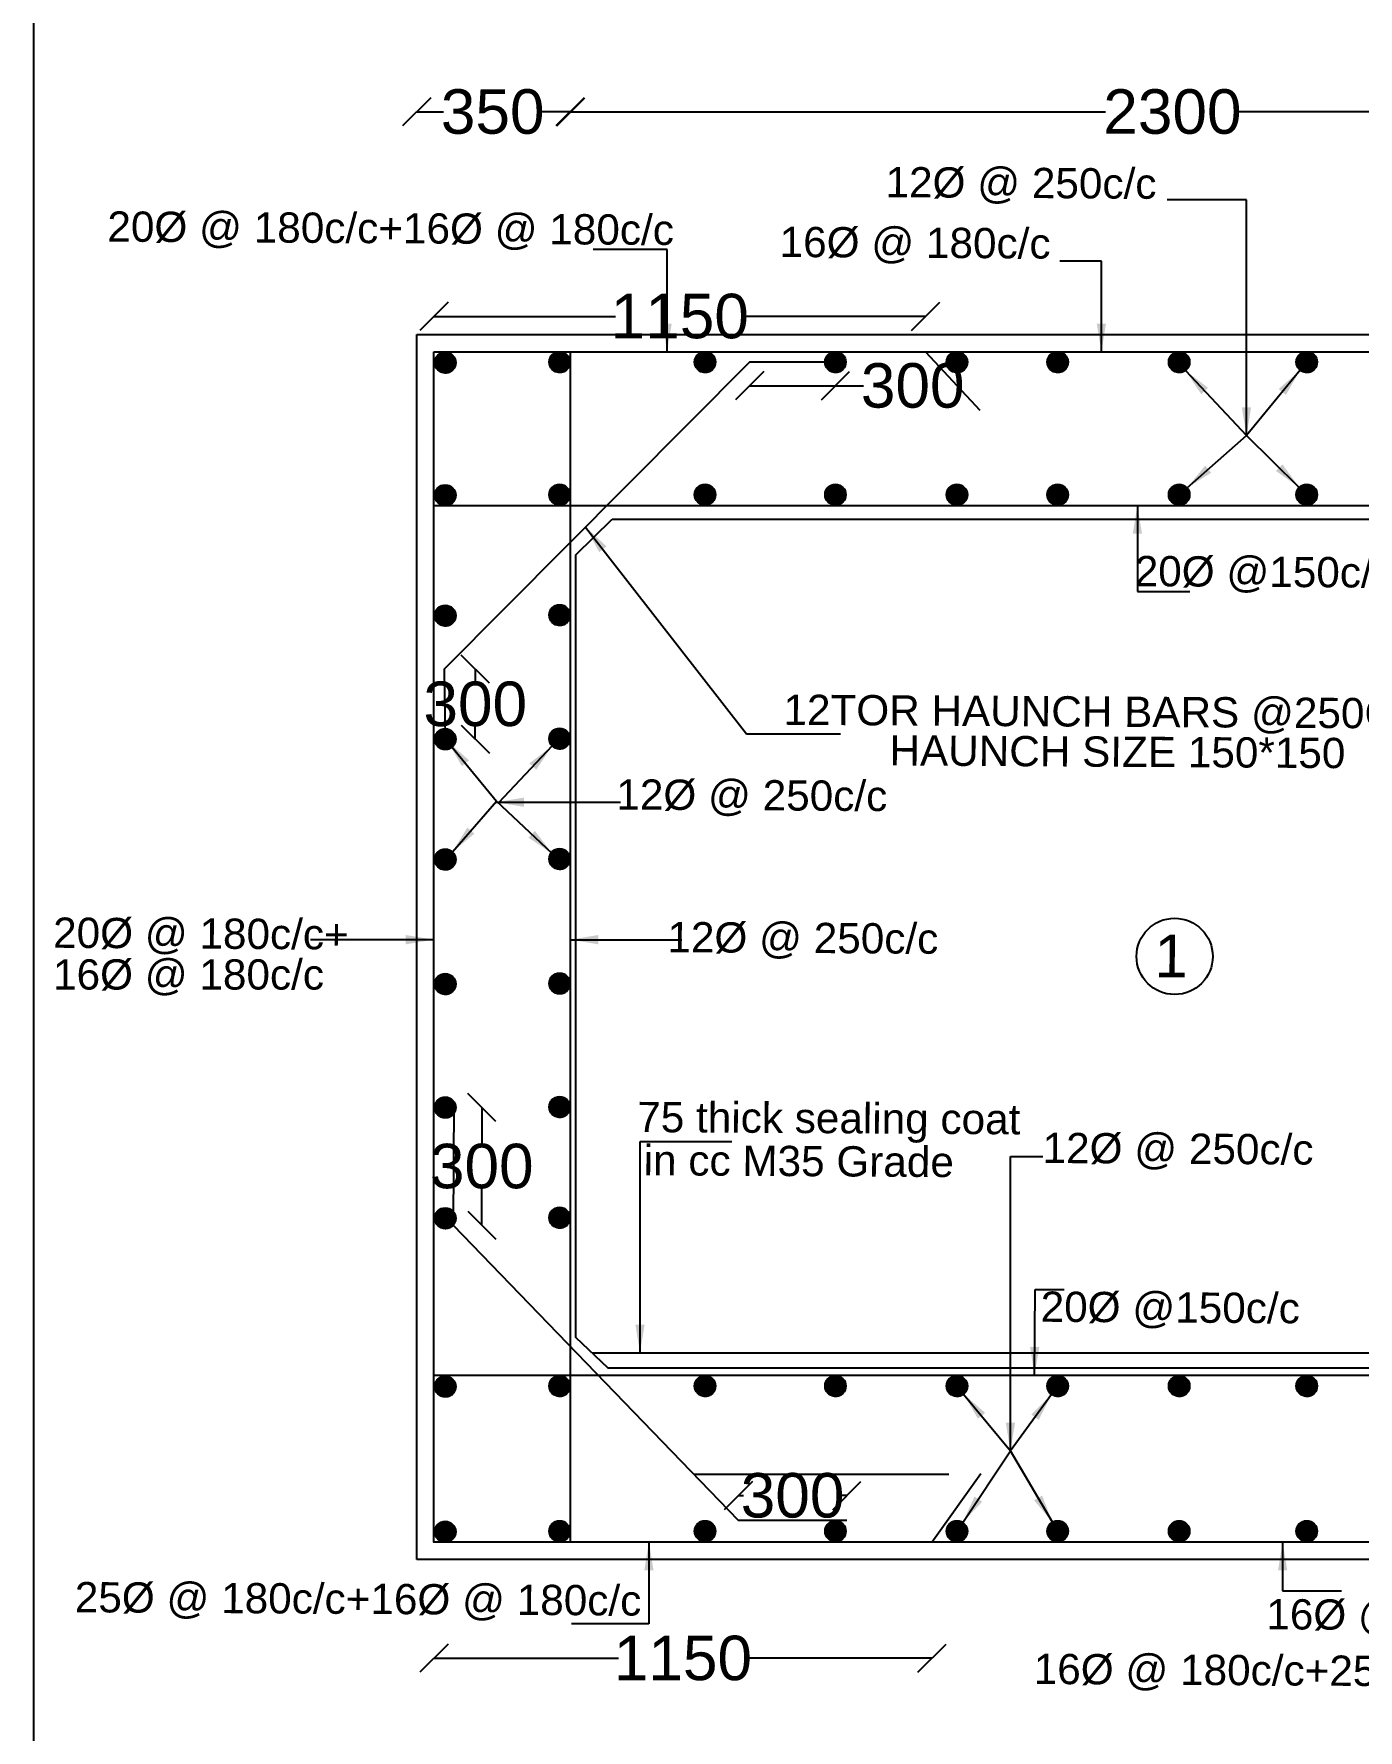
# Model space of a CAD drawing. Header units: millimetres. Extents: x 5124 to 3877021, y 2311 to 45953129.
# Drawn here: x 3853628 to 3858092, y 45940640 to 45946359 of the extents above; entities that cross this region are included whole.
import ezdxf

# ---------------------------------------------------------------- set-up
doc = ezdxf.new("R2010")
doc.units = ezdxf.units.MM
doc.header["$MEASUREMENT"] = 0
doc.layers.add('DIMENSION', color=7, linetype='Continuous')
doc.layers.add('DRAWING', color=7, linetype='Continuous')
doc.styles.get("Standard").update_dxf_attribs({"font": 'arial.ttf', "height": 150})
doc.dimstyles.get("Standard").update_dxf_attribs({"dimtxt": 200, "dimasz": 110, "dimexe": 0.18, "dimexo": 0.0625, "dimgap": 0.09, "dimtad": 0, "dimtih": 1, "dimtoh": 1, "dimdec": 0, "dimzin": 0, "dimdsep": 46, "dimtxsty": 'Standard', "dimblk": 'OBLIQUE', "dimcen": 0.09, "dimse1": 1, "dimse2": 1, "dimadec": 0, "dimazin": 0, "dimtfac": 1, "dimtdec": 0, "dimtofl": 0, "dimtmove": 0, "dimatfit": 3, "dimfxl": 1, "dimtolj": 1, "dimtzin": 0, "dimarcsym": 0})

# ---------------------------------------------------------------- blocks, each defined once
blk = doc.blocks.new('_Oblique')
at = {"color": 0, "linetype": 'ByBlock', "lineweight": -2}
blk.add_line((-0.5, -0.5), (0.5, 0.5), dxfattribs=at)
blk = doc.blocks.new('*D164')
at = {"layer": 'Defpoints', "color": 0, "transparency": 16777216}
for p in [(3856634.6, 45945406.6), (3854976.9, 45945287.4), (3856634.6, 45945287.4)]:
    blk.add_point(p, dxfattribs=at)
at = {"layer": 'DIMENSION', "color": 0, "lineweight": -2, "transparency": 16777216}
for p, q in [((3854976.9, 45945406.6), (3855589, 45945406.6)), ((3856634.6, 45945406.6), (3856022.5, 45945406.6))]:
    blk.add_line(p, q, dxfattribs=at)
at = {"layer": 'DIMENSION', "color": 0, "lineweight": -2, "transparency": 16777216, "xscale": 95, "yscale": 95, "zscale": 95, "rotation": 180}
blk.add_blockref('_Oblique', (3854976.9, 45945406.6), dxfattribs=at)
at = {"layer": 'DIMENSION', "color": 0, "lineweight": -2, "transparency": 16777216, "xscale": 95, "yscale": 95, "zscale": 95}
blk.add_blockref('_Oblique', (3856634.6, 45945406.6), dxfattribs=at)
at = {"layer": 'DIMENSION', "color": 0, "transparency": 16777216, "insert": (3855805.7, 45945406.6), "char_height": 150, "attachment_point": 5}
blk.add_mtext('\\A1;1150', dxfattribs=at)
blk = doc.blocks.new('*D116')
at = {"layer": 'Defpoints', "color": 0, "transparency": 16777216}
for p in [(3855438.3, 45946096.2), (3854918.8, 45945345.4), (3855438.3, 45945345.4)]:
    blk.add_point(p, dxfattribs=at)
at = {"layer": 'DIMENSION', "color": 0, "lineweight": -2, "transparency": 16777216}
for p, q in [((3854918.8, 45946096.2), (3855009.5, 45946096.2)), ((3855438.3, 45946096.2), (3855340.5, 45946096.2))]:
    blk.add_line(p, q, dxfattribs=at)
at = {"layer": 'DIMENSION', "color": 0, "lineweight": -2, "transparency": 16777216, "xscale": 95, "yscale": 95, "zscale": 95, "rotation": 180}
blk.add_blockref('_Oblique', (3854918.8, 45946096.2), dxfattribs=at)
at = {"layer": 'DIMENSION', "color": 0, "lineweight": -2, "transparency": 16777216, "xscale": 95, "yscale": 95, "zscale": 95}
blk.add_blockref('_Oblique', (3855438.3, 45946096.2), dxfattribs=at)
at = {"layer": 'DIMENSION', "color": 0, "transparency": 16777216, "insert": (3855175, 45946096.2), "char_height": 150, "attachment_point": 5}
blk.add_mtext('\\A1;350', dxfattribs=at)
blk = doc.blocks.new('*D126')
at = {"layer": 'Defpoints', "color": 0, "transparency": 16777216}
for p in [(3859497.3, 45946096.1), (3855435.8, 45945287.4), (3859497.3, 45945287.4)]:
    blk.add_point(p, dxfattribs=at)
at = {"layer": 'DIMENSION', "color": 0, "lineweight": -2, "transparency": 16777216}
for p, q in [((3855435.8, 45946096.1), (3857241.4, 45946096.1)), ((3859497.3, 45946096.1), (3857691.6, 45946096.1))]:
    blk.add_line(p, q, dxfattribs=at)
at = {"layer": 'DIMENSION', "color": 0, "lineweight": -2, "transparency": 16777216, "xscale": 95, "yscale": 95, "zscale": 95, "rotation": 180}
blk.add_blockref('_Oblique', (3855435.8, 45946096.1), dxfattribs=at)
at = {"layer": 'DIMENSION', "color": 0, "lineweight": -2, "transparency": 16777216, "xscale": 95, "yscale": 95, "zscale": 95}
blk.add_blockref('_Oblique', (3859497.3, 45946096.1), dxfattribs=at)
at = {"layer": 'DIMENSION', "color": 0, "transparency": 16777216, "insert": (3857466.5, 45946096.1), "char_height": 150, "attachment_point": 5}
blk.add_mtext('\\A1;2300', dxfattribs=at)
blk = doc.blocks.new('*D163')
at = {"layer": 'Defpoints', "color": 0, "transparency": 16777216}
for p in [(3856041.1, 45945252.4), (3856330.5, 45945252.4), (3856330.5, 45945172.7)]:
    blk.add_point(p, dxfattribs=at)
at = {"layer": 'DIMENSION', "color": 0, "lineweight": -2, "transparency": 16777216}
for p, q in [((3856041.1, 45945172.7), (3856330.5, 45945172.7)), ((3856330.5, 45945172.7), (3856425.5, 45945172.7))]:
    blk.add_line(p, q, dxfattribs=at)
at = {"layer": 'DIMENSION', "color": 0, "lineweight": -2, "transparency": 16777216, "xscale": 95, "yscale": 95, "zscale": 95, "rotation": 180}
blk.add_blockref('_Oblique', (3856041.1, 45945172.7), dxfattribs=at)
at = {"layer": 'DIMENSION', "color": 0, "lineweight": -2, "transparency": 16777216, "xscale": 95, "yscale": 95, "zscale": 95}
blk.add_blockref('_Oblique', (3856330.5, 45945172.7), dxfattribs=at)
at = {"layer": 'DIMENSION', "color": 0, "transparency": 16777216, "insert": (3856591, 45945172.7), "char_height": 150, "attachment_point": 5}
blk.add_mtext('\\A1;300', dxfattribs=at)
blk = doc.blocks.new('*D129')
at = {"layer": 'Defpoints', "color": 0, "transparency": 16777216}
for p in [(3855011.7, 45944217.3), (3855116.3, 45944217.3), (3855015.2, 45943981.1)]:
    blk.add_point(p, dxfattribs=at)
at = {"layer": 'DIMENSION', "color": 0, "lineweight": -2, "transparency": 16777216}
for p, q in [((3855116.3, 45944217.3), (3855116.3, 45944175.9)), ((3855116.3, 45943981.1), (3855116.3, 45944022.5))]:
    blk.add_line(p, q, dxfattribs=at)
at = {"layer": 'DIMENSION', "color": 0, "lineweight": -2, "transparency": 16777216, "xscale": 95, "yscale": 95, "zscale": 95}
for p, rotation in [((3855116.3, 45944217.3), 90), ((3855116.3, 45943981.1), 270)]:
    blk.add_blockref('_Oblique', p, dxfattribs=dict(at, rotation=rotation))
at = {"layer": 'DIMENSION', "color": 0, "transparency": 16777216, "insert": (3855116.3, 45944099.2), "char_height": 150, "attachment_point": 5}
blk.add_mtext('\\A1;300', dxfattribs=at)
blk = doc.blocks.new('*D117')
at = {"layer": 'Defpoints', "color": 0, "transparency": 16777216}
for p in [(3855050.4, 45942739.2), (3855041.6, 45942342.7), (3855138.2, 45942342.7)]:
    blk.add_point(p, dxfattribs=at)
at = {"layer": 'DIMENSION', "color": 0, "lineweight": -2, "transparency": 16777216}
for p, q in [((3855138.2, 45942739.2), (3855138.2, 45942617.6)), ((3855138.2, 45942342.7), (3855138.2, 45942464.3))]:
    blk.add_line(p, q, dxfattribs=at)
at = {"layer": 'DIMENSION', "color": 0, "lineweight": -2, "transparency": 16777216, "xscale": 95, "yscale": 95, "zscale": 95}
for p, rotation in [((3855138.2, 45942739.2), 90), ((3855138.2, 45942342.7), 270)]:
    blk.add_blockref('_Oblique', p, dxfattribs=dict(at, rotation=rotation))
at = {"layer": 'DIMENSION', "color": 0, "transparency": 16777216, "insert": (3855138.2, 45942540.9), "char_height": 150, "attachment_point": 5}
blk.add_mtext('\\A1;300', dxfattribs=at)
blk = doc.blocks.new('*D118')
at = {"layer": 'Defpoints', "color": 0, "transparency": 16777216}
for p in [(3856003.1, 45941430.8), (3856003.1, 45941347.7), (3856368.9, 45941347.7)]:
    blk.add_point(p, dxfattribs=at)
at = {"layer": 'DIMENSION', "color": 0, "lineweight": -2, "transparency": 16777216}
for p, q in [((3856003.1, 45941430.8), (3856020.5, 45941430.8)), ((3856368.9, 45941430.8), (3856351.5, 45941430.8))]:
    blk.add_line(p, q, dxfattribs=at)
at = {"layer": 'DIMENSION', "color": 0, "lineweight": -2, "transparency": 16777216, "xscale": 95, "yscale": 95, "zscale": 95, "rotation": 180}
blk.add_blockref('_Oblique', (3856003.1, 45941430.8), dxfattribs=at)
at = {"layer": 'DIMENSION', "color": 0, "lineweight": -2, "transparency": 16777216, "xscale": 95, "yscale": 95, "zscale": 95}
blk.add_blockref('_Oblique', (3856368.9, 45941430.8), dxfattribs=at)
at = {"layer": 'DIMENSION', "color": 0, "transparency": 16777216, "insert": (3856186, 45941430.8), "char_height": 150, "attachment_point": 5}
blk.add_mtext('\\A1;300', dxfattribs=at)
blk = doc.blocks.new('*D161')
at = {"layer": 'Defpoints', "color": 0, "transparency": 16777216}
for p in [(3854976.9, 45941273.9), (3856655.8, 45941273.9), (3856655.8, 45940882.5)]:
    blk.add_point(p, dxfattribs=at)
at = {"layer": 'DRAWING', "color": 0, "lineweight": -2, "transparency": 16777216}
for p, q in [((3854976.9, 45940882.5), (3855599.6, 45940882.5)), ((3856655.8, 45940882.5), (3856033.1, 45940882.5))]:
    blk.add_line(p, q, dxfattribs=at)
at = {"layer": 'DRAWING', "color": 0, "lineweight": -2, "transparency": 16777216, "xscale": 95, "yscale": 95, "zscale": 95, "rotation": 180}
blk.add_blockref('_Oblique', (3854976.9, 45940882.5), dxfattribs=at)
at = {"layer": 'DRAWING', "color": 0, "lineweight": -2, "transparency": 16777216, "xscale": 95, "yscale": 95, "zscale": 95}
blk.add_blockref('_Oblique', (3856655.8, 45940882.5), dxfattribs=at)
at = {"layer": 'DRAWING', "color": 0, "transparency": 16777216, "insert": (3855816.3, 45940882.5), "char_height": 150, "attachment_point": 5}
blk.add_mtext('\\A1;1150', dxfattribs=at)

msp = doc.modelspace()

# ---------------------------------------------------------------- hatches: boundary and pattern name
at = {"layer": 'DRAWING'}
h = msp.add_hatch(dxfattribs=at)
h.set_pattern_fill('ANSI31', color=256, scale=0.463851, style=0)
h.set_pattern_definition([(45, (2187881.17495, 24633623.30514), (-0.04099901149771, 0.04099901149771), [])])
h.paths.add_polyline_path([(3855050.4, 45945250.6, 1), (3854980.1, 45945250.6, 1)])
h = msp.add_hatch(dxfattribs=at)
h.set_pattern_fill('ANSI31', color=256, scale=0.463851, style=0)
h.set_pattern_definition([(45, (2188266.6196, 24633625.08241), (-0.04099901149771, 0.04099901149771), [])])
h.paths.add_polyline_path([(3855435.8, 45945252.4, 0.958694), (3855365.7, 45945255.3), (3855365.7, 45945249.4, 0.958694)])
h = msp.add_hatch(dxfattribs=at)
h.set_pattern_fill('ANSI31', color=256, scale=0.463851, style=0)
h.set_pattern_definition([(45, (2188756.83107, 24633625.08241), (-0.04099901149771, 0.04099901149771), [])])
h.paths.add_polyline_path([(3855926, 45945252.4, 0.958694), (3855855.9, 45945255.3), (3855855.9, 45945249.4, 0.958694)])
h = msp.add_hatch(dxfattribs=at)
h.set_pattern_fill('ANSI31', color=256, scale=0.463851, style=0)
h.set_pattern_definition([(45, (2189196.437675, 24633625.08241), (-0.04099901149771, 0.04099901149771), [])])
h.paths.add_polyline_path([(3856365.6, 45945252.4, 0.958694), (3856295.5, 45945255.3), (3856295.5, 45945249.4, 0.958694)])
h = msp.add_hatch(dxfattribs=at)
h.set_pattern_fill('ANSI31', color=256, scale=0.463851, style=0)
h.set_pattern_definition([(45, (2189606.177726, 24633625.08241), (-0.04099901149771, 0.04099901149771), [])])
h.paths.add_polyline_path([(3856775.4, 45945252.4, 0.958694), (3856705.2, 45945255.3), (3856705.2, 45945249.4, 0.958694)])
h = msp.add_hatch(dxfattribs=at)
h.set_pattern_fill('ANSI31', color=256, scale=0.463851, style=0)
h.set_pattern_definition([(45, (2189945.612436, 24633625.08241), (-0.04099901149771, 0.04099901149771), [])])
h.paths.add_polyline_path([(3857114.8, 45945252.4, 0.958694), (3857044.7, 45945255.3), (3857044.7, 45945249.4, 0.958694)])
h = msp.add_hatch(dxfattribs=at)
h.set_pattern_fill('ANSI31', color=256, scale=0.463851, style=0)
h.set_pattern_definition([(45, (2190355.352486, 24633625.08241), (-0.04099901149771, 0.04099901149771), [])])
h.paths.add_polyline_path([(3857524.6, 45945252.4, 0.958694), (3857454.4, 45945255.3), (3857454.4, 45945249.4, 0.958694)])
h = msp.add_hatch(dxfattribs=at)
h.set_pattern_fill('ANSI31', color=256, scale=0.463851, style=0)
h.set_pattern_definition([(45, (2190785.378006, 24633625.08241), (-0.04099901149771, 0.04099901149771), [])])
h.paths.add_polyline_path([(3857954.6, 45945252.4, 0.958694), (3857884.4, 45945255.3), (3857884.4, 45945249.4, 0.958694)])
h = msp.add_hatch(dxfattribs=at)
h.set_pattern_fill('ANSI31', color=256, scale=0.463851, style=0)
h.set_pattern_definition([(45, (2187881.17495, 24633176.216407), (-0.04099901149771, 0.04099901149771), [])])
h.paths.add_polyline_path([(3855050.4, 45944803.5, 1), (3854980.1, 45944803.5, 1)])
h = msp.add_hatch(dxfattribs=at)
h.set_pattern_fill('ANSI31', color=256, scale=0.463851, style=0)
h.set_pattern_definition([(45, (2188266.6196, 24633177.99368), (-0.04099901149771, 0.04099901149771), [])])
h.paths.add_polyline_path([(3855435.8, 45944805.3, 0.958694), (3855365.7, 45944808.2), (3855365.7, 45944802.3, 0.958694)])
h = msp.add_hatch(dxfattribs=at)
h.set_pattern_fill('ANSI31', color=256, scale=0.463851, style=0)
h.set_pattern_definition([(45, (2188756.83107, 24633177.99368), (-0.04099901149771, 0.04099901149771), [])])
h.paths.add_polyline_path([(3855926, 45944805.3, 0.958694), (3855855.9, 45944808.2), (3855855.9, 45944802.3, 0.958694)])
h = msp.add_hatch(dxfattribs=at)
h.set_pattern_fill('ANSI31', color=256, scale=0.463851, style=0)
h.set_pattern_definition([(45, (2189196.437675, 24633177.99368), (-0.04099901149771, 0.04099901149771), [])])
h.paths.add_polyline_path([(3856365.6, 45944805.3, 0.958694), (3856295.5, 45944808.2), (3856295.5, 45944802.3, 0.958694)])
h = msp.add_hatch(dxfattribs=at)
h.set_pattern_fill('ANSI31', color=256, scale=0.463851, style=0)
h.set_pattern_definition([(45, (2189606.177726, 24633177.99368), (-0.04099901149771, 0.04099901149771), [])])
h.paths.add_polyline_path([(3856775.4, 45944805.3, 0.958694), (3856705.2, 45944808.2), (3856705.2, 45944802.3, 0.958694)])
h = msp.add_hatch(dxfattribs=at)
h.set_pattern_fill('ANSI31', color=256, scale=0.463851, style=0)
h.set_pattern_definition([(45, (2189945.612436, 24633177.99368), (-0.04099901149771, 0.04099901149771), [])])
h.paths.add_polyline_path([(3857114.8, 45944805.3, 0.958694), (3857044.7, 45944808.2), (3857044.7, 45944802.3, 0.958694)])
h = msp.add_hatch(dxfattribs=at)
h.set_pattern_fill('ANSI31', color=256, scale=0.463851, style=0)
h.set_pattern_definition([(45, (2190355.352486, 24633177.99368), (-0.04099901149771, 0.04099901149771), [])])
h.paths.add_polyline_path([(3857524.6, 45944805.3, 0.958694), (3857454.4, 45944808.2), (3857454.4, 45944802.3, 0.958694)])
h = msp.add_hatch(dxfattribs=at)
h.set_pattern_fill('ANSI31', color=256, scale=0.463851, style=0)
h.set_pattern_definition([(45, (2190785.378006, 24633177.99368), (-0.04099901149771, 0.04099901149771), [])])
h.paths.add_polyline_path([(3857954.6, 45944805.3, 0.958694), (3857884.4, 45944808.2), (3857884.4, 45944802.3, 0.958694)])
h = msp.add_hatch(dxfattribs=at)
h.set_pattern_fill('ANSI31', color=256, scale=0.463851, style=0)
h.set_pattern_definition([(45, (2187881.17495, 24632770.35486), (-0.04099901149771, 0.04099901149771), [])])
h.paths.add_polyline_path([(3855050.4, 45944397.6, 1), (3854980.1, 45944397.6, 1)])
h = msp.add_hatch(dxfattribs=at)
h.set_pattern_fill('ANSI31', color=256, scale=0.463851, style=0)
h.set_pattern_definition([(45, (2188266.6196, 24632772.13213), (-0.04099901149771, 0.04099901149771), [])])
h.paths.add_polyline_path([(3855435.8, 45944399.4, 0.958694), (3855365.7, 45944402.4), (3855365.7, 45944396.4, 0.958694)])
h = msp.add_hatch(dxfattribs=at)
h.set_pattern_fill('ANSI31', color=256, scale=0.463851, style=0)
h.set_pattern_definition([(45, (2187881.17495, 24632353.86032), (-0.04099901149771, 0.04099901149771), [])])
h.paths.add_polyline_path([(3855050.4, 45943981.1, 1), (3854980.1, 45943981.1, 1)])
h = msp.add_hatch(dxfattribs=at)
h.set_pattern_fill('ANSI31', color=256, scale=0.463851, style=0)
h.set_pattern_definition([(45, (2188266.6196, 24632355.637594), (-0.04099901149771, 0.04099901149771), [])])
h.paths.add_polyline_path([(3855435.8, 45943982.9, 0.958694), (3855365.7, 45943985.9), (3855365.7, 45943979.9, 0.958694)])
h = msp.add_hatch(dxfattribs=at)
h.set_pattern_fill('ANSI31', color=256, scale=0.463851, style=0)
h.set_pattern_definition([(45, (2187881.17495, 24631948.18263), (-0.04099901149771, 0.04099901149771), [])])
h.paths.add_polyline_path([(3855050.4, 45943575.5, 1), (3854980.1, 45943575.5, 1)])
h = msp.add_hatch(dxfattribs=at)
h.set_pattern_fill('ANSI31', color=256, scale=0.463851, style=0)
h.set_pattern_definition([(45, (2188266.6196, 24631949.9599), (-0.04099901149771, 0.04099901149771), [])])
h.paths.add_polyline_path([(3855435.8, 45943577.2, 0.958694), (3855365.7, 45943580.2), (3855365.7, 45943574.3, 0.958694)])
h = msp.add_hatch(dxfattribs=at)
h.set_pattern_fill('ANSI31', color=256, scale=0.463851, style=0)
h.set_pattern_definition([(45, (2187881.17495, 24631528.34805), (-0.04099901149771, 0.04099901149771), [])])
h.paths.add_polyline_path([(3855050.4, 45943155.6, 1), (3854980.1, 45943155.6, 1)])
h = msp.add_hatch(dxfattribs=at)
h.set_pattern_fill('ANSI31', color=256, scale=0.463851, style=0)
h.set_pattern_definition([(45, (2188266.6196, 24631530.12532), (-0.04099901149771, 0.04099901149771), [])])
h.paths.add_polyline_path([(3855435.8, 45943157.4, 0.958694), (3855365.7, 45943160.4), (3855365.7, 45943154.4, 0.958694)])
h = msp.add_hatch(dxfattribs=at)
h.set_pattern_fill('ANSI31', color=256, scale=0.463851, style=0)
h.set_pattern_definition([(45, (2187881.17495, 24631111.88415), (-0.04099901149771, 0.04099901149771), [])])
h.paths.add_polyline_path([(3855050.4, 45942739.2, 1), (3854980.1, 45942739.2, 1)])
h = msp.add_hatch(dxfattribs=at)
h.set_pattern_fill('ANSI31', color=256, scale=0.463851, style=0)
h.set_pattern_definition([(45, (2188266.6196, 24631113.661425), (-0.04099901149771, 0.04099901149771), [])])
h.paths.add_polyline_path([(3855435.8, 45942740.9, 0.958694), (3855365.7, 45942743.9), (3855365.7, 45942738, 0.958694)])
h = msp.add_hatch(dxfattribs=at)
h.set_pattern_fill('ANSI31', color=256, scale=0.463851, style=0)
h.set_pattern_definition([(45, (2187881.17495, 24630738.657), (-0.04099901149771, 0.04099901149771), [])])
h.paths.add_polyline_path([(3855050.4, 45942365.9, 1), (3854980.1, 45942365.9, 1)])
h = msp.add_hatch(dxfattribs=at)
h.set_pattern_fill('ANSI31', color=256, scale=0.463851, style=0)
h.set_pattern_definition([(45, (2188266.6196, 24630740.43427), (-0.04099901149771, 0.04099901149771), [])])
h.paths.add_polyline_path([(3855435.8, 45942367.7, 0.958694), (3855365.7, 45942370.7), (3855365.7, 45942364.7, 0.958694)])
h = msp.add_hatch(dxfattribs=at)
h.set_pattern_fill('ANSI31', color=256, scale=0.463851, style=0)
h.set_pattern_definition([(45, (2187881.17495, 24630171.186256), (-0.04099901149771, 0.04099901149771), [])])
h.paths.add_polyline_path([(3855050.4, 45941798.5, 1), (3854980.1, 45941798.5, 1)])
h = msp.add_hatch(dxfattribs=at)
h.set_pattern_fill('ANSI31', color=256, scale=0.463851, style=0)
h.set_pattern_definition([(45, (2188266.6196, 24630172.96353), (-0.04099901149771, 0.04099901149771), [])])
h.paths.add_polyline_path([(3855435.8, 45941800.2, 0.958694), (3855365.7, 45941803.2), (3855365.7, 45941797.3, 0.958694)])
h = msp.add_hatch(dxfattribs=at)
h.set_pattern_fill('ANSI31', color=256, scale=0.463851, style=0)
h.set_pattern_definition([(45, (2188756.83107, 24630172.96353), (-0.04099901149771, 0.04099901149771), [])])
h.paths.add_polyline_path([(3855926, 45941800.2, 0.958694), (3855855.9, 45941803.2), (3855855.9, 45941797.3, 0.958694)])
h = msp.add_hatch(dxfattribs=at)
h.set_pattern_fill('ANSI31', color=256, scale=0.463851, style=0)
h.set_pattern_definition([(45, (2189196.437675, 24630172.96353), (-0.04099901149771, 0.04099901149771), [])])
h.paths.add_polyline_path([(3856365.6, 45941800.2, 0.958694), (3856295.5, 45941803.2), (3856295.5, 45941797.3, 0.958694)])
h = msp.add_hatch(dxfattribs=at)
h.set_pattern_fill('ANSI31', color=256, scale=0.463851, style=0)
h.set_pattern_definition([(45, (2189606.177726, 24630172.96353), (-0.04099901149771, 0.04099901149771), [])])
h.paths.add_polyline_path([(3856775.4, 45941800.2, 0.958694), (3856705.2, 45941803.2), (3856705.2, 45941797.3, 0.958694)])
h = msp.add_hatch(dxfattribs=at)
h.set_pattern_fill('ANSI31', color=256, scale=0.463851, style=0)
h.set_pattern_definition([(45, (2189945.612436, 24630172.96353), (-0.04099901149771, 0.04099901149771), [])])
h.paths.add_polyline_path([(3857114.8, 45941800.2, 0.958694), (3857044.7, 45941803.2), (3857044.7, 45941797.3, 0.958694)])
h = msp.add_hatch(dxfattribs=at)
h.set_pattern_fill('ANSI31', color=256, scale=0.463851, style=0)
h.set_pattern_definition([(45, (2190355.352486, 24630172.96353), (-0.04099901149771, 0.04099901149771), [])])
h.paths.add_polyline_path([(3857524.6, 45941800.2, 0.958694), (3857454.4, 45941803.2), (3857454.4, 45941797.3, 0.958694)])
h = msp.add_hatch(dxfattribs=at)
h.set_pattern_fill('ANSI31', color=256, scale=0.463851, style=0)
h.set_pattern_definition([(45, (2190785.378006, 24630172.96353), (-0.04099901149771, 0.04099901149771), [])])
h.paths.add_polyline_path([(3857954.6, 45941800.2, 0.958694), (3857884.4, 45941803.2), (3857884.4, 45941797.3, 0.958694)])
h = msp.add_hatch(dxfattribs=at)
h.set_pattern_fill('ANSI31', color=256, scale=0.463851, style=0)
h.set_pattern_definition([(45, (2187881.17495, 24629681.73163), (-0.04099901149771, 0.04099901149771), [])])
h.paths.add_polyline_path([(3855050.4, 45941309, 1), (3854980.1, 45941309, 1)])
h = msp.add_hatch(dxfattribs=at)
h.set_pattern_fill('ANSI31', color=256, scale=0.463851, style=0)
h.set_pattern_definition([(45, (2188266.6196, 24629683.508905), (-0.04099901149771, 0.04099901149771), [])])
h.paths.add_polyline_path([(3855435.8, 45941310.8, 0.958694), (3855365.7, 45941313.7), (3855365.7, 45941307.8, 0.958694)])
h = msp.add_hatch(dxfattribs=at)
h.set_pattern_fill('ANSI31', color=256, scale=0.463851, style=0)
h.set_pattern_definition([(45, (2188756.83107, 24629683.508905), (-0.04099901149771, 0.04099901149771), [])])
h.paths.add_polyline_path([(3855926, 45941310.8, 0.958694), (3855855.9, 45941313.7), (3855855.9, 45941307.8, 0.958694)])
h = msp.add_hatch(dxfattribs=at)
h.set_pattern_fill('ANSI31', color=256, scale=0.463851, style=0)
h.set_pattern_definition([(45, (2189196.437675, 24629683.508905), (-0.04099901149771, 0.04099901149771), [])])
h.paths.add_polyline_path([(3856365.6, 45941310.8, 0.958694), (3856295.5, 45941313.7), (3856295.5, 45941307.8, 0.958694)])
h = msp.add_hatch(dxfattribs=at)
h.set_pattern_fill('ANSI31', color=256, scale=0.463851, style=0)
h.set_pattern_definition([(45, (2189606.177726, 24629683.508905), (-0.04099901149771, 0.04099901149771), [])])
h.paths.add_polyline_path([(3856775.4, 45941310.8, 0.958694), (3856705.2, 45941313.7), (3856705.2, 45941307.8, 0.958694)])
h = msp.add_hatch(dxfattribs=at)
h.set_pattern_fill('ANSI31', color=256, scale=0.463851, style=0)
h.set_pattern_definition([(45, (2189945.612436, 24629683.508905), (-0.04099901149771, 0.04099901149771), [])])
h.paths.add_polyline_path([(3857114.8, 45941310.8, 0.958694), (3857044.7, 45941313.7), (3857044.7, 45941307.8, 0.958694)])
h = msp.add_hatch(dxfattribs=at)
h.set_pattern_fill('ANSI31', color=256, scale=0.463851, style=0)
h.set_pattern_definition([(45, (2190355.352486, 24629683.508905), (-0.04099901149771, 0.04099901149771), [])])
h.paths.add_polyline_path([(3857524.6, 45941310.8, 0.958694), (3857454.4, 45941313.7), (3857454.4, 45941307.8, 0.958694)])
h = msp.add_hatch(dxfattribs=at)
h.set_pattern_fill('ANSI31', color=256, scale=0.463851, style=0)
h.set_pattern_definition([(45, (2190785.378006, 24629683.508905), (-0.04099901149771, 0.04099901149771), [])])
h.paths.add_polyline_path([(3857954.6, 45941310.8, 0.958694), (3857884.4, 45941313.7), (3857884.4, 45941307.8, 0.958694)])

# ---------------------------------------------------------------- linework, layer by layer
at = {"layer": 'DIMENSION'}
for p, q in [((3854918.8, 45945345.4), (3864455.6, 45945345.4)), ((3854918.8, 45941215.8), (3854918.8, 45945345.4)), ((3864455.6, 45941215.8), (3854918.8, 45941215.8))]:
    msp.add_line(p, q, dxfattribs=at)
msp.add_lwpolyline([(3854976.9, 45945287.4), (3864397.6, 45945287.4), (3864397.6, 45941273.9), (3854976.9, 45941273.9)], close=True, dxfattribs=at)
for points in [[(3855435.8, 45945287.4), (3855435.8, 45941273.9)], [(3856634.6, 45945287.4), (3856817.8, 45945090.1)], [(3854976.9, 45944768.4), (3864397.6, 45944768.4)], [(3854976.9, 45941836.9), (3864397.6, 45941836.9)], [(3856655.8, 45941273.9), (3856820.2, 45941505.1)]]:
    msp.add_lwpolyline(points, dxfattribs=at)
msp.add_circle((3857474.1, 45943248.7), 128.5, dxfattribs=at)
at = {"layer": 'DRAWING'}
msp.add_lwpolyline([(3853628.4, 45953129.2), (3877019.4, 45953129.2), (3877019.4, 45936717.7), (3853628.4, 45936717.7)], close=True, dxfattribs=at)
for points in [[(3856330.5, 45945252.4), (3856041.1, 45945252.4), (3855011.7, 45944217.3), (3855015.2, 45943981.1)], [(3855577.4, 45944723), (3859310.5, 45944723), (3859458.6, 45944568.9), (3859458.6, 45941984.4), (3859315.8, 45941860.6), (3855564.5, 45941860.6), (3855455.3, 45941963.8), (3855455.3, 45944602.5), (3855577.4, 45944723)], [(3855043.9, 45942759.5), (3855041.6, 45942342.7), (3856003.1, 45941347.7), (3856368.9, 45941347.7)], [(3855509.9, 45941912.2), (3859375.9, 45941912.7)], [(3855852.7, 45941503.3), (3856713.3, 45941503.3)]]:
    msp.add_lwpolyline(points, dxfattribs=at)
for centre in [(3855015.2, 45945250.6), (3855400.7, 45945252.4), (3855890.9, 45945252.4), (3856330.5, 45945252.4), (3856740.2, 45945252.4), (3857079.7, 45945252.4), (3857489.4, 45945252.4), (3857919.4, 45945252.4), (3855015.2, 45944803.5), (3855400.7, 45944805.3), (3855890.9, 45944805.3), (3856330.5, 45944805.3), (3856740.2, 45944805.3), (3857079.7, 45944805.3), (3857489.4, 45944805.3), (3857919.4, 45944805.3), (3855015.2, 45944397.6), (3855400.7, 45944399.4), (3855015.2, 45943981.1), (3855400.7, 45943982.9), (3855015.2, 45943575.5), (3855400.7, 45943577.2), (3855015.2, 45943155.6), (3855400.7, 45943157.4), (3855015.2, 45942739.2), (3855400.7, 45942740.9), (3855015.2, 45942365.9), (3855400.7, 45942367.7), (3855015.2, 45941798.5), (3855400.7, 45941800.2), (3855890.9, 45941800.2), (3856330.5, 45941800.2), (3856740.2, 45941800.2), (3857079.7, 45941800.2), (3857489.4, 45941800.2), (3857919.4, 45941800.2), (3855015.2, 45941309), (3855400.7, 45941310.8), (3855890.9, 45941310.8), (3856330.5, 45941310.8), (3856740.2, 45941310.8), (3857079.7, 45941310.8), (3857489.4, 45941310.8), (3857919.4, 45941310.8)]:
    msp.add_circle(centre, 35.1, dxfattribs=at)

# ---------------------------------------------------------------- texts
for s, height, p in [('12Ø @ 250c/c ', 102.047, (3856499.2, 45945808.3)), ('20Ø @ 180c/c+16Ø @ 180c/c', 102.047, (3853875.9, 45945658.6)), ('16Ø @ 180c/c ', 102.047, (3856142.2, 45945606.7)), ('20Ø @150c/c ', 102.047, (3857339.2, 45944497)), ('12TOR HAUNCH BARS @250C/C', 102.047, (3856155, 45944029.5)), (' HAUNCH SIZE 150*150', 102.047, (3856472.8, 45943892.7)), ('12Ø @ 250c/c ', 102.047, (3855591.7, 45943744)), ('20Ø @ 180c/c+ ', 102.047, (3853692.9, 45943277.8)), ('12Ø @ 250c/c ', 102.047, (3855763.8, 45943262.9)), ('1', 144.5, (3857405.7, 45943178.3)), ('75 thick sealing coat', 102.047, (3855662.2, 45942656.4)), ('12Ø @ 250c/c ', 102.047, (3857028.6, 45942552.2)), ('in cc M35 Grade', 102.047, (3855683.8, 45942510.9)), ('20Ø @150c/c', 102.047, (3857022.1, 45942016.9)), ('25Ø @ 180c/c+16Ø @ 180c/c', 102.047, (3853766, 45941037.6)), ('16Ø @ 180c/c ', 102.047, (3857783, 45940980.1)), ('16Ø @ 180c/c+25Ø @ 180c/c(extra)', 102.047, (3856998.8, 45940795.7))]:
    msp.add_text(s, height=height, rotation=359.6571, dxfattribs=at).set_placement(p)
at = {"layer": 'DRAWING', "insert": (3853693, 45943238.9), "char_height": 102.047, "width": 953.309, "attachment_point": 1}
msp.add_mtext('16Ø @ 180c/c ', dxfattribs=at)

# ---------------------------------------------------------------- dimensions: what is measured, and where the dimension line sits
at = {"layer": 'DIMENSION'}
dim = msp.add_linear_dim(base=(3855438.3, 45946096.2), p1=(3854918.8, 45945345.4), p2=(3855438.3, 45945345.4), text='350', dimstyle='Standard', override={"dimasz": 95, "dimfxl": 2000, "dimarcsym": 1}, dxfattribs=at)
dim.commit()
dim.dimension.update_dxf_attribs({"geometry": '*D116', "text_midpoint": (3855175, 45946096.2), "dimtype": 160})
for base, p1, p2, text, picture, middle in [((3859497.3, 45946096.1), (3855435.8, 45945287.4), (3859497.3, 45945287.4), '2300', '*D126', (3857466.5, 45946096.1)), ((3856634.6, 45945406.6), (3854976.9, 45945287.4), (3856634.6, 45945287.4), '1150', '*D164', (3855805.7, 45945406.6)), ((3856330.5, 45945172.7), (3856041.1, 45945252.4), (3856330.5, 45945252.4), '300', '*D163', (3856591, 45945172.7)), ((3856003.1, 45941430.8), (3856368.9, 45941347.7), (3856003.1, 45941347.7), '300', '*D118', (3856186, 45941430.8))]:
    dim = msp.add_linear_dim(base=base, p1=p1, p2=p2, text=text, dimstyle='Standard', override={"dimasz": 95, "dimfxl": 2000, "dimarcsym": 1}, dxfattribs=at)
    dim.commit()
    dim.dimension.update_dxf_attribs({"geometry": picture, "text_midpoint": middle})
for base, p1, p2, picture, middle in [((3855116.3, 45944217.3), (3855015.2, 45943981.1), (3855011.7, 45944217.3), '*D129', (3855116.3, 45944099.2)), ((3855138.2, 45942342.7), (3855050.4, 45942739.2), (3855041.6, 45942342.7), '*D117', (3855138.2, 45942540.9))]:
    dim = msp.add_linear_dim(base=base, p1=p1, p2=p2, angle=90, text='300', dimstyle='Standard', override={"dimasz": 95, "dimfxl": 2000, "dimarcsym": 1}, dxfattribs=at)
    dim.commit()
    dim.dimension.update_dxf_attribs({"geometry": picture, "text_midpoint": middle})
at = {"layer": 'DRAWING'}
dim = msp.add_linear_dim(base=(3856655.8, 45940882.5), p1=(3854976.9, 45941273.9), p2=(3856655.8, 45941273.9), text='1150', dimstyle='Standard', override={"dimasz": 95, "dimfxl": 2000, "dimarcsym": 1}, dxfattribs=at)
dim.commit()
dim.dimension.update_dxf_attribs({"geometry": '*D161', "text_midpoint": (3855816.3, 45940882.5)})

# ---------------------------------------------------------------- leaders
for points in [[(3857716.2, 45945004.5), (3857716.2, 45945799.6), (3857449.4, 45945799.6)], [(3855763, 45945287.4), (3855763, 45945632.3), (3855514.2, 45945632.3)], [(3857227.1, 45945287.4), (3857227.1, 45945592.8), (3857087.3, 45945592.8)], [(3857510.4, 45945224.1), (3857716.2, 45945004.5)], [(3857897.2, 45945225.2), (3857716.2, 45945004.5)], [(3857515.8, 45944828.5), (3857716.2, 45945004.5)], [(3857894.4, 45944829.9), (3857716.2, 45945004.5)], [(3857348.5, 45944768.4), (3857348.5, 45944478.7), (3857524.8, 45944478.7)], [(3855488.2, 45944696.3), (3856031, 45943999.1), (3856347.7, 45943999.1)], [(3855023.2, 45943973.4), (3855187.6, 45943772.4)], [(3855375.7, 45943958.2), (3855194.6, 45943765.9)], [(3855039.3, 45943601), (3855187.6, 45943772.4)], [(3855186, 45943768.4), (3855606, 45943768.4)], [(3855375.9, 45943595.2), (3855187.6, 45943772.4)], [(3854976.9, 45943305.1), (3854560.8, 45943305.1)], [(3855435.8, 45943305.1), (3855812.5, 45943305.1)], [(3855671.7, 45941912.2), (3855671.7, 45942624.1), (3855981.1, 45942624.1)], [(3856920.5, 45941581.2), (3856920.5, 45942573.6), (3857030, 45942573.6)], [(3857001.5, 45941836.9), (3857003.9, 45942126.1), (3857101.5, 45942126.1)], [(3856762.8, 45941773.3), (3856920.5, 45941581.2)], [(3857059, 45941771.8), (3856920.5, 45941581.2)], [(3856759.7, 45941340), (3856920.5, 45941581.2)], [(3857061.9, 45941341.1), (3856920.5, 45941581.2)], [(3855701.7, 45941273.9), (3855701.7, 45940998.4), (3855441, 45940998.4)], [(3857838.2, 45941273.9), (3857838.2, 45941109.2), (3858036.9, 45941109.2)]]:
    msp.add_leader(points, dimstyle='Standard', override={"dimasz": 95, "dimgap": 0.09, "dimtad": 0, "dimfxl": 2000, "dimarcsym": 1}, dxfattribs=at)

doc.saveas('drawing.dxf')
